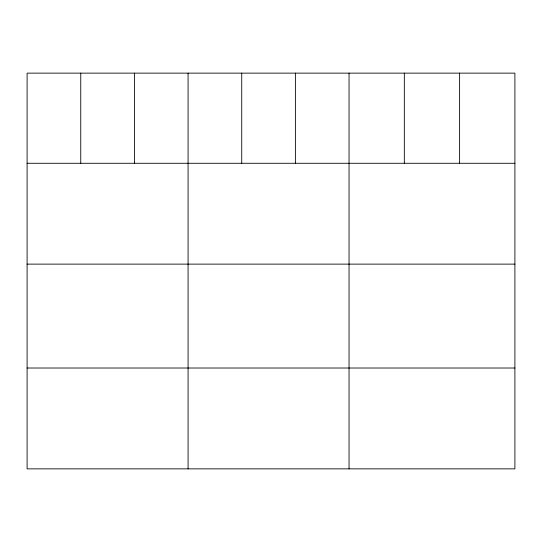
<?xml version="1.0" encoding="UTF-8"?>
<svg xmlns="http://www.w3.org/2000/svg" width="542" height="542" viewBox="0 0 542 542"><rect width="100%" height="100%" fill="white"/><g stroke="black" fill="none" stroke-linecap="round" stroke-linejoin="round"><path stroke-width="0.81" d="M514.9 163.278L514.9 468.864L27.1 468.864L27.1 73.136L514.9 73.136L514.9 163.278L27.1 163.278M27.1 264.123L514.9 264.123M27.1 368.018L514.9 368.018M459.616 73.136L459.616 163.278M404.332 73.136L404.332 163.278M349.048 73.136L349.048 468.864M295.39 73.136L295.39 163.278M241.732 73.136L241.732 163.278M188.074 73.136L188.074 468.864M134.416 73.136L134.416 163.278M80.758 73.136L80.758 163.278"/></g></svg>
